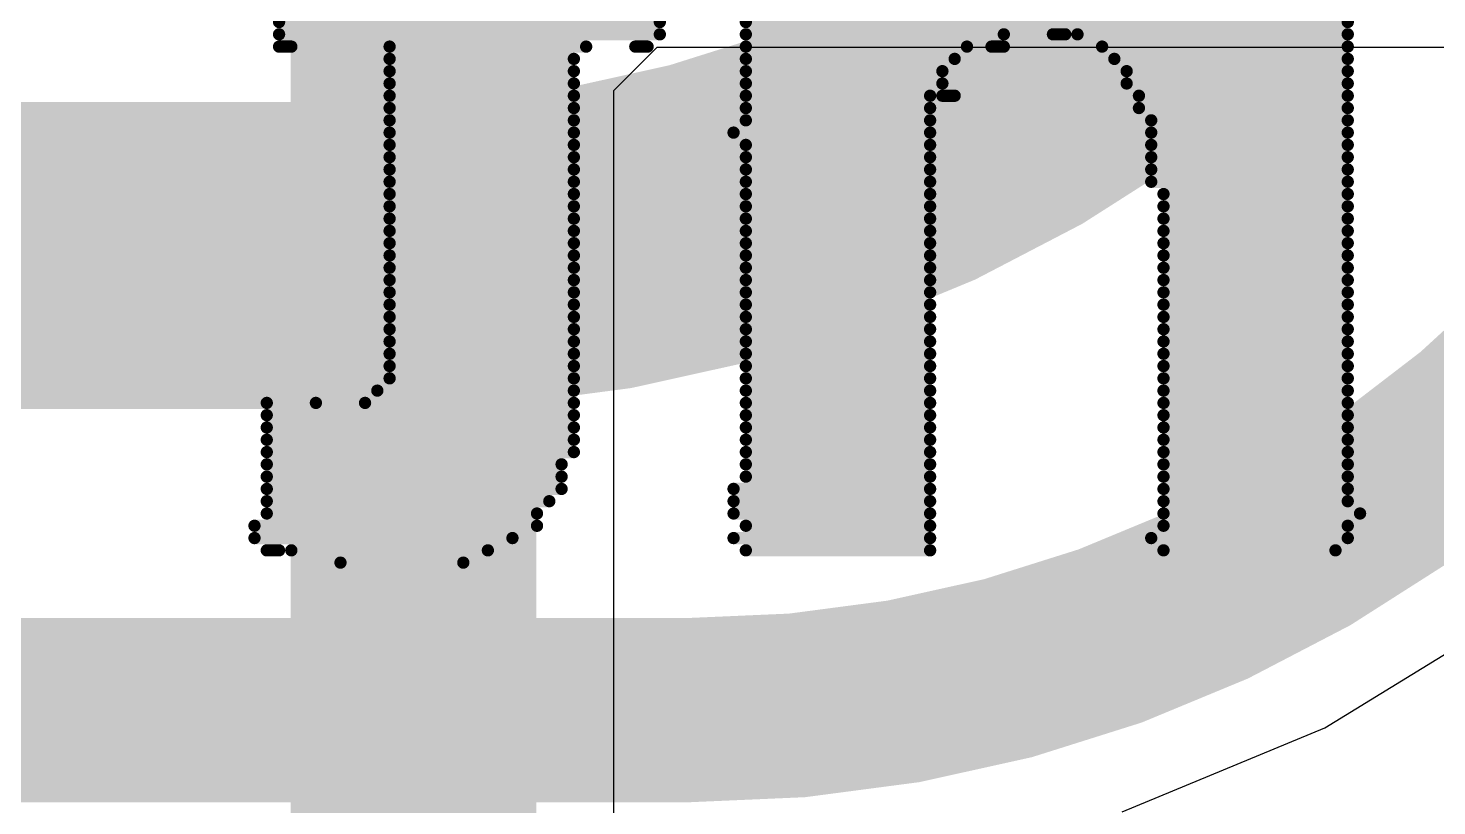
# Model space of a CAD drawing. Header units: inches. Extents: x -0.9 to 13.3, y -2.2 to 2.7.
# Drawn here: x 0.699 to 0.8137, y -0.5148 to -0.4515 of the extents above; entities that cross this region are included whole.
import ezdxf

# ---------------------------------------------------------------- set-up
doc = ezdxf.new("R2010")
doc.units = ezdxf.units.IN
doc.header["$MEASUREMENT"] = 0
for name, color, linetype in [('Board Outline', 216, 'Continuous'), ('Bottom Layer', 5, 'Continuous'), ('Bottom Overlay', 54, 'Continuous'), ('Dimension', 6, 'Continuous'), ('Top Layer', 1, 'Continuous')]:
    doc.layers.add(name, color=color, linetype=linetype)

msp = doc.modelspace()

# ---------------------------------------------------------------- linework, layer by layer
at = {"layer": 'Board Outline'}
msp.add_lwpolyline([(1.9986701, 0.2156704, 0.01, 0.01, -1.122171366645898), (-0.011594, -1.5132862, 0.01, 0.01, 0)], format="xyseb", dxfattribs=at)
at = {"layer": 'Bottom Layer'}
for p, q in [((0.8045443, -0.5084887), (0.8197769, -0.4991541)), ((0.7880389, -0.5153254), (0.8045443, -0.5084887))]:
    msp.add_line(p, q, dxfattribs=at)
for points in [[(0.7992426, -0.4407574, 0.025, 0.025, 0), (1.1005007, -0.1394993, 0.025, 0.025, 0)], [(0.7992426, -0.4407574, 0.025, 0.025, -0.198912367379658), (0.7285319, -0.4700467, 0.025, 0.025, 0)], [(0.3302784, -0.4700467, 0.025, 0.025, 0), (0.7285319, -0.4700467, 0.025, 0.025, 0)], [(0.8235677, -0.4777574, 0.015, 0.015, -0.198912367379658), (0.752857, -0.5070467, 0.015, 0.015, 0)], [(0.5066998, -0.5070467, 0.015, 0.015, 0), (0.752857, -0.5070467, 0.015, 0.015, 0)]]:
    msp.add_lwpolyline(points, format="xyseb", dxfattribs=at)
for points in [[(0.7929926, -0.4407574, 0.0125, 0.0125, 1), (0.8054926, -0.4407574, 0.0125, 0.0125, 1)], [(0.7929926, -0.4407574, 0.0125, 0.0125, 1), (0.8054926, -0.4407574, 0.0125, 0.0125, 1)], [(0.7222819, -0.4700467, 0.0125, 0.0125, 1), (0.7347819, -0.4700467, 0.0125, 0.0125, 1)], [(0.7222819, -0.4700467, 0.0125, 0.0125, 1), (0.7347819, -0.4700467, 0.0125, 0.0125, 1)], [(0.749107, -0.5070467, 0.0075, 0.0075, 1), (0.756607, -0.5070467, 0.0075, 0.0075, 1)], [(0.749107, -0.5070467, 0.0075, 0.0075, 1), (0.756607, -0.5070467, 0.0075, 0.0075, 1)]]:
    msp.add_lwpolyline(points, format="xyseb", close=True, dxfattribs=at)
at = {"layer": 'Bottom Overlay'}
for points in [[(0.7194044, -0.4510467, 0.001, 0.001, 0), (0.7504044, -0.4510467, 0.001, 0.001, 0)], [(0.7574044, -0.4510467, 0.001, 0.001, 0), (0.8064044, -0.4510467, 0.001, 0.001, 0)], [(0.7194044, -0.4520467, 0.001, 0.001, 0), (0.7504044, -0.4520467, 0.001, 0.001, 0)], [(0.7574044, -0.4520467, 0.001, 0.001, 0), (0.7784044, -0.4520467, 0.001, 0.001, 0)], [(0.7824044, -0.4520467, 0.001, 0.001, 0), (0.7834044, -0.4520467, 0.001, 0.001, 0)], [(0.7844044, -0.4520467, 0.001, 0.001, 0), (0.8064044, -0.4520467, 0.001, 0.001, 0)], [(0.7194044, -0.4530467, 0.001, 0.001, 0), (0.7204044, -0.4530467, 0.001, 0.001, 0)], [(0.7284044, -0.4530467, 0.001, 0.001, 0), (0.7444044, -0.4530467, 0.001, 0.001, 0)], [(0.7484044, -0.4530467, 0.001, 0.001, 0), (0.7494044, -0.4530467, 0.001, 0.001, 0)], [(0.7574044, -0.4530467, 0.001, 0.001, 0), (0.7754044, -0.4530467, 0.001, 0.001, 0)], [(0.7774044, -0.4530467, 0.001, 0.001, 0), (0.7784044, -0.4530467, 0.001, 0.001, 0)], [(0.7864044, -0.4530467, 0.001, 0.001, 0), (0.8064044, -0.4530467, 0.001, 0.001, 0)], [(0.7284044, -0.4540467, 0.001, 0.001, 0), (0.7434044, -0.4540467, 0.001, 0.001, 0)], [(0.7574044, -0.4540467, 0.001, 0.001, 0), (0.7744044, -0.4540467, 0.001, 0.001, 0)], [(0.7874044, -0.4540467, 0.001, 0.001, 0), (0.8064044, -0.4540467, 0.001, 0.001, 0)], [(0.7284044, -0.4550467, 0.001, 0.001, 0), (0.7434044, -0.4550467, 0.001, 0.001, 0)], [(0.7574044, -0.4550467, 0.001, 0.001, 0), (0.7734044, -0.4550467, 0.001, 0.001, 0)], [(0.7884044, -0.4550467, 0.001, 0.001, 0), (0.8064044, -0.4550467, 0.001, 0.001, 0)], [(0.7284044, -0.4560467, 0.001, 0.001, 0), (0.7434044, -0.4560467, 0.001, 0.001, 0)], [(0.7574044, -0.4560467, 0.001, 0.001, 0), (0.7734044, -0.4560467, 0.001, 0.001, 0)], [(0.7884044, -0.4560467, 0.001, 0.001, 0), (0.8064044, -0.4560467, 0.001, 0.001, 0)], [(0.7284044, -0.4570467, 0.001, 0.001, 0), (0.7434044, -0.4570467, 0.001, 0.001, 0)], [(0.7574044, -0.4570467, 0.001, 0.001, 0), (0.7724044, -0.4570467, 0.001, 0.001, 0)], [(0.7734044, -0.4570467, 0.001, 0.001, 0), (0.7744044, -0.4570467, 0.001, 0.001, 0)], [(0.7894044, -0.4570467, 0.001, 0.001, 0), (0.8064044, -0.4570467, 0.001, 0.001, 0)], [(0.7284044, -0.4580467, 0.001, 0.001, 0), (0.7434044, -0.4580467, 0.001, 0.001, 0)], [(0.7284044, -0.4590467, 0.001, 0.001, 0), (0.7434044, -0.4590467, 0.001, 0.001, 0)], [(0.7574044, -0.4580467, 0.001, 0.001, 0), (0.7724044, -0.4580467, 0.001, 0.001, 0)], [(0.7574044, -0.4590467, 0.001, 0.001, 0), (0.7724044, -0.4590467, 0.001, 0.001, 0)], [(0.7894044, -0.4580467, 0.001, 0.001, 0), (0.8064044, -0.4580467, 0.001, 0.001, 0)], [(0.7904044, -0.4590467, 0.001, 0.001, 0), (0.8064044, -0.4590467, 0.001, 0.001, 0)], [(0.7284044, -0.4600467, 0.001, 0.001, 0), (0.7434044, -0.4600467, 0.001, 0.001, 0)], [(0.7564044, -0.4600467, 0.001, 0.001, 0), (0.7724044, -0.4600467, 0.001, 0.001, 0)], [(0.7904044, -0.4600467, 0.001, 0.001, 0), (0.8064044, -0.4600467, 0.001, 0.001, 0)], [(0.7284044, -0.4610467, 0.001, 0.001, 0), (0.7434044, -0.4610467, 0.001, 0.001, 0)], [(0.7574044, -0.4610467, 0.001, 0.001, 0), (0.7724044, -0.4610467, 0.001, 0.001, 0)], [(0.7904044, -0.4610467, 0.001, 0.001, 0), (0.8064044, -0.4610467, 0.001, 0.001, 0)], [(0.7284044, -0.4620467, 0.001, 0.001, 0), (0.7434044, -0.4620467, 0.001, 0.001, 0)], [(0.7574044, -0.4620467, 0.001, 0.001, 0), (0.7724044, -0.4620467, 0.001, 0.001, 0)], [(0.7904044, -0.4620467, 0.001, 0.001, 0), (0.8064044, -0.4620467, 0.001, 0.001, 0)], [(0.7284044, -0.4630467, 0.001, 0.001, 0), (0.7434044, -0.4630467, 0.001, 0.001, 0)], [(0.7574044, -0.4630467, 0.001, 0.001, 0), (0.7724044, -0.4630467, 0.001, 0.001, 0)], [(0.7904044, -0.4630467, 0.001, 0.001, 0), (0.8064044, -0.4630467, 0.001, 0.001, 0)], [(0.7284044, -0.4640467, 0.001, 0.001, 0), (0.7434044, -0.4640467, 0.001, 0.001, 0)], [(0.7574044, -0.4640467, 0.001, 0.001, 0), (0.7724044, -0.4640467, 0.001, 0.001, 0)], [(0.7904044, -0.4640467, 0.001, 0.001, 0), (0.8064044, -0.4640467, 0.001, 0.001, 0)], [(0.7284044, -0.4650467, 0.001, 0.001, 0), (0.7434044, -0.4650467, 0.001, 0.001, 0)], [(0.7284044, -0.4660467, 0.001, 0.001, 0), (0.7434044, -0.4660467, 0.001, 0.001, 0)], [(0.7574044, -0.4650467, 0.001, 0.001, 0), (0.7724044, -0.4650467, 0.001, 0.001, 0)], [(0.7574044, -0.4660467, 0.001, 0.001, 0), (0.7724044, -0.4660467, 0.001, 0.001, 0)], [(0.7914044, -0.4650467, 0.001, 0.001, 0), (0.8064044, -0.4650467, 0.001, 0.001, 0)], [(0.7914044, -0.4660467, 0.001, 0.001, 0), (0.8064044, -0.4660467, 0.001, 0.001, 0)], [(0.7284044, -0.4670467, 0.001, 0.001, 0), (0.7434044, -0.4670467, 0.001, 0.001, 0)], [(0.7574044, -0.4670467, 0.001, 0.001, 0), (0.7724044, -0.4670467, 0.001, 0.001, 0)], [(0.7914044, -0.4670467, 0.001, 0.001, 0), (0.8064044, -0.4670467, 0.001, 0.001, 0)], [(0.7284044, -0.4680467, 0.001, 0.001, 0), (0.7434044, -0.4680467, 0.001, 0.001, 0)], [(0.7574044, -0.4680467, 0.001, 0.001, 0), (0.7724044, -0.4680467, 0.001, 0.001, 0)], [(0.7914044, -0.4680467, 0.001, 0.001, 0), (0.8064044, -0.4680467, 0.001, 0.001, 0)], [(0.7284044, -0.4690467, 0.001, 0.001, 0), (0.7434044, -0.4690467, 0.001, 0.001, 0)], [(0.7574044, -0.4690467, 0.001, 0.001, 0), (0.7724044, -0.4690467, 0.001, 0.001, 0)], [(0.7914044, -0.4690467, 0.001, 0.001, 0), (0.8064044, -0.4690467, 0.001, 0.001, 0)], [(0.7284044, -0.4700467, 0.001, 0.001, 0), (0.7434044, -0.4700467, 0.001, 0.001, 0)], [(0.7574044, -0.4700467, 0.001, 0.001, 0), (0.7724044, -0.4700467, 0.001, 0.001, 0)], [(0.7914044, -0.4700467, 0.001, 0.001, 0), (0.8064044, -0.4700467, 0.001, 0.001, 0)], [(0.7284044, -0.4710467, 0.001, 0.001, 0), (0.7434044, -0.4710467, 0.001, 0.001, 0)], [(0.7574044, -0.4710467, 0.001, 0.001, 0), (0.7724044, -0.4710467, 0.001, 0.001, 0)], [(0.7914044, -0.4710467, 0.001, 0.001, 0), (0.8064044, -0.4710467, 0.001, 0.001, 0)], [(0.7284044, -0.4720467, 0.001, 0.001, 0), (0.7434044, -0.4720467, 0.001, 0.001, 0)], [(0.7574044, -0.4720467, 0.001, 0.001, 0), (0.7724044, -0.4720467, 0.001, 0.001, 0)], [(0.7914044, -0.4720467, 0.001, 0.001, 0), (0.8064044, -0.4720467, 0.001, 0.001, 0)], [(0.7284044, -0.4730467, 0.001, 0.001, 0), (0.7434044, -0.4730467, 0.001, 0.001, 0)], [(0.7284044, -0.4740467, 0.001, 0.001, 0), (0.7434044, -0.4740467, 0.001, 0.001, 0)], [(0.7574044, -0.4730467, 0.001, 0.001, 0), (0.7724044, -0.4730467, 0.001, 0.001, 0)], [(0.7574044, -0.4740467, 0.001, 0.001, 0), (0.7724044, -0.4740467, 0.001, 0.001, 0)], [(0.7914044, -0.4730467, 0.001, 0.001, 0), (0.8064044, -0.4730467, 0.001, 0.001, 0)], [(0.7914044, -0.4740467, 0.001, 0.001, 0), (0.8064044, -0.4740467, 0.001, 0.001, 0)], [(0.7284044, -0.4750467, 0.001, 0.001, 0), (0.7434044, -0.4750467, 0.001, 0.001, 0)], [(0.7574044, -0.4750467, 0.001, 0.001, 0), (0.7724044, -0.4750467, 0.001, 0.001, 0)], [(0.7914044, -0.4750467, 0.001, 0.001, 0), (0.8064044, -0.4750467, 0.001, 0.001, 0)], [(0.7284044, -0.4760467, 0.001, 0.001, 0), (0.7434044, -0.4760467, 0.001, 0.001, 0)], [(0.7574044, -0.4760467, 0.001, 0.001, 0), (0.7724044, -0.4760467, 0.001, 0.001, 0)], [(0.7914044, -0.4760467, 0.001, 0.001, 0), (0.8064044, -0.4760467, 0.001, 0.001, 0)], [(0.7284044, -0.4770467, 0.001, 0.001, 0), (0.7434044, -0.4770467, 0.001, 0.001, 0)], [(0.7574044, -0.4770467, 0.001, 0.001, 0), (0.7724044, -0.4770467, 0.001, 0.001, 0)], [(0.7914044, -0.4770467, 0.001, 0.001, 0), (0.8064044, -0.4770467, 0.001, 0.001, 0)], [(0.7284044, -0.4780467, 0.001, 0.001, 0), (0.7434044, -0.4780467, 0.001, 0.001, 0)], [(0.7574044, -0.4780467, 0.001, 0.001, 0), (0.7724044, -0.4780467, 0.001, 0.001, 0)], [(0.7914044, -0.4780467, 0.001, 0.001, 0), (0.8064044, -0.4780467, 0.001, 0.001, 0)], [(0.7284044, -0.4790467, 0.001, 0.001, 0), (0.7434044, -0.4790467, 0.001, 0.001, 0)], [(0.7574044, -0.4790467, 0.001, 0.001, 0), (0.7724044, -0.4790467, 0.001, 0.001, 0)], [(0.7914044, -0.4790467, 0.001, 0.001, 0), (0.8064044, -0.4790467, 0.001, 0.001, 0)], [(0.7284044, -0.4800467, 0.001, 0.001, 0), (0.7434044, -0.4800467, 0.001, 0.001, 0)], [(0.7574044, -0.4800467, 0.001, 0.001, 0), (0.7724044, -0.4800467, 0.001, 0.001, 0)], [(0.7914044, -0.4800467, 0.001, 0.001, 0), (0.8064044, -0.4800467, 0.001, 0.001, 0)], [(0.7184044, -0.4820467, 0.001, 0.001, 0), (0.7224044, -0.4820467, 0.001, 0.001, 0)], [(0.7264044, -0.4820467, 0.001, 0.001, 0), (0.7434044, -0.4820467, 0.001, 0.001, 0)], [(0.7274044, -0.4810467, 0.001, 0.001, 0), (0.7434044, -0.4810467, 0.001, 0.001, 0)], [(0.7574044, -0.4810467, 0.001, 0.001, 0), (0.7724044, -0.4810467, 0.001, 0.001, 0)], [(0.7574044, -0.4820467, 0.001, 0.001, 0), (0.7724044, -0.4820467, 0.001, 0.001, 0)], [(0.7914044, -0.4810467, 0.001, 0.001, 0), (0.8064044, -0.4810467, 0.001, 0.001, 0)], [(0.7914044, -0.4820467, 0.001, 0.001, 0), (0.8064044, -0.4820467, 0.001, 0.001, 0)], [(0.7184044, -0.4830467, 0.001, 0.001, 0), (0.7434044, -0.4830467, 0.001, 0.001, 0)], [(0.7574044, -0.4830467, 0.001, 0.001, 0), (0.7724044, -0.4830467, 0.001, 0.001, 0)], [(0.7914044, -0.4830467, 0.001, 0.001, 0), (0.8064044, -0.4830467, 0.001, 0.001, 0)], [(0.7184044, -0.4840467, 0.001, 0.001, 0), (0.7434044, -0.4840467, 0.001, 0.001, 0)], [(0.7574044, -0.4840467, 0.001, 0.001, 0), (0.7724044, -0.4840467, 0.001, 0.001, 0)], [(0.7914044, -0.4840467, 0.001, 0.001, 0), (0.8064044, -0.4840467, 0.001, 0.001, 0)], [(0.7184044, -0.4850467, 0.001, 0.001, 0), (0.7434044, -0.4850467, 0.001, 0.001, 0)], [(0.7574044, -0.4850467, 0.001, 0.001, 0), (0.7724044, -0.4850467, 0.001, 0.001, 0)], [(0.7914044, -0.4850467, 0.001, 0.001, 0), (0.8064044, -0.4850467, 0.001, 0.001, 0)], [(0.7184044, -0.4860467, 0.001, 0.001, 0), (0.7434044, -0.4860467, 0.001, 0.001, 0)], [(0.7574044, -0.4860467, 0.001, 0.001, 0), (0.7724044, -0.4860467, 0.001, 0.001, 0)], [(0.7914044, -0.4860467, 0.001, 0.001, 0), (0.8064044, -0.4860467, 0.001, 0.001, 0)], [(0.7184044, -0.4870467, 0.001, 0.001, 0), (0.7424044, -0.4870467, 0.001, 0.001, 0)], [(0.7574044, -0.4870467, 0.001, 0.001, 0), (0.7724044, -0.4870467, 0.001, 0.001, 0)], [(0.7914044, -0.4870467, 0.001, 0.001, 0), (0.8064044, -0.4870467, 0.001, 0.001, 0)], [(0.7184044, -0.4880467, 0.001, 0.001, 0), (0.7424044, -0.4880467, 0.001, 0.001, 0)], [(0.7574044, -0.4880467, 0.001, 0.001, 0), (0.7724044, -0.4880467, 0.001, 0.001, 0)], [(0.7914044, -0.4880467, 0.001, 0.001, 0), (0.8064044, -0.4880467, 0.001, 0.001, 0)], [(0.7184044, -0.4890467, 0.001, 0.001, 0), (0.7424044, -0.4890467, 0.001, 0.001, 0)], [(0.7184044, -0.4900467, 0.001, 0.001, 0), (0.7414044, -0.4900467, 0.001, 0.001, 0)], [(0.7564044, -0.4890467, 0.001, 0.001, 0), (0.7724044, -0.4890467, 0.001, 0.001, 0)], [(0.7564044, -0.4900467, 0.001, 0.001, 0), (0.7724044, -0.4900467, 0.001, 0.001, 0)], [(0.7914044, -0.4890467, 0.001, 0.001, 0), (0.8064044, -0.4890467, 0.001, 0.001, 0)], [(0.7914044, -0.4900467, 0.001, 0.001, 0), (0.8064044, -0.4900467, 0.001, 0.001, 0)], [(0.7184044, -0.4910467, 0.001, 0.001, 0), (0.7404044, -0.4910467, 0.001, 0.001, 0)], [(0.7564044, -0.4910467, 0.001, 0.001, 0), (0.7724044, -0.4910467, 0.001, 0.001, 0)], [(0.7914044, -0.4910467, 0.001, 0.001, 0), (0.8074044, -0.4910467, 0.001, 0.001, 0)], [(0.7174044, -0.4920467, 0.001, 0.001, 0), (0.7404044, -0.4920467, 0.001, 0.001, 0)], [(0.7574044, -0.4920467, 0.001, 0.001, 0), (0.7724044, -0.4920467, 0.001, 0.001, 0)], [(0.7914044, -0.4920467, 0.001, 0.001, 0), (0.8064044, -0.4920467, 0.001, 0.001, 0)], [(0.7174044, -0.4930467, 0.001, 0.001, 0), (0.7384044, -0.4930467, 0.001, 0.001, 0)], [(0.7564044, -0.4930467, 0.001, 0.001, 0), (0.7724044, -0.4930467, 0.001, 0.001, 0)], [(0.7904044, -0.4930467, 0.001, 0.001, 0), (0.8064044, -0.4930467, 0.001, 0.001, 0)], [(0.7184044, -0.4940467, 0.001, 0.001, 0), (0.7194044, -0.4940467, 0.001, 0.001, 0)], [(0.7204044, -0.4940467, 0.001, 0.001, 0), (0.7364044, -0.4940467, 0.001, 0.001, 0)], [(0.7574044, -0.4940467, 0.001, 0.001, 0), (0.7724044, -0.4940467, 0.001, 0.001, 0)], [(0.7914044, -0.4940467, 0.001, 0.001, 0), (0.8054044, -0.4940467, 0.001, 0.001, 0)], [(0.7244044, -0.4950467, 0.001, 0.001, 0), (0.7344044, -0.4950467, 0.001, 0.001, 0)]]:
    msp.add_lwpolyline(points, format="xyseb", dxfattribs=at)
for points in [[(0.7191544, -0.4510467, 0.0005, 0.0005, 1), (0.7196544, -0.4510467, 0.0005, 0.0005, 1)], [(0.7501544, -0.4510467, 0.0005, 0.0005, 1), (0.7506544, -0.4510467, 0.0005, 0.0005, 1)], [(0.7571544, -0.4510467, 0.0005, 0.0005, 1), (0.7576544, -0.4510467, 0.0005, 0.0005, 1)], [(0.8061544, -0.4510467, 0.0005, 0.0005, 1), (0.8066544, -0.4510467, 0.0005, 0.0005, 1)], [(0.7191544, -0.4520467, 0.0005, 0.0005, 1), (0.7196544, -0.4520467, 0.0005, 0.0005, 1)], [(0.7501544, -0.4520467, 0.0005, 0.0005, 1), (0.7506544, -0.4520467, 0.0005, 0.0005, 1)], [(0.7571544, -0.4520467, 0.0005, 0.0005, 1), (0.7576544, -0.4520467, 0.0005, 0.0005, 1)], [(0.7781544, -0.4520467, 0.0005, 0.0005, 1), (0.7786544, -0.4520467, 0.0005, 0.0005, 1)], [(0.7821544, -0.4520467, 0.0005, 0.0005, 1), (0.7826544, -0.4520467, 0.0005, 0.0005, 1)], [(0.7831544, -0.4520467, 0.0005, 0.0005, 1), (0.7836544, -0.4520467, 0.0005, 0.0005, 1)], [(0.7841544, -0.4520467, 0.0005, 0.0005, 1), (0.7846544, -0.4520467, 0.0005, 0.0005, 1)], [(0.8061544, -0.4520467, 0.0005, 0.0005, 1), (0.8066544, -0.4520467, 0.0005, 0.0005, 1)], [(0.7191544, -0.4530467, 0.0005, 0.0005, 1), (0.7196544, -0.4530467, 0.0005, 0.0005, 1)], [(0.7201544, -0.4530467, 0.0005, 0.0005, 1), (0.7206544, -0.4530467, 0.0005, 0.0005, 1)], [(0.7281544, -0.4530467, 0.0005, 0.0005, 1), (0.7286544, -0.4530467, 0.0005, 0.0005, 1)], [(0.7441544, -0.4530467, 0.0005, 0.0005, 1), (0.7446544, -0.4530467, 0.0005, 0.0005, 1)], [(0.7481544, -0.4530467, 0.0005, 0.0005, 1), (0.7486544, -0.4530467, 0.0005, 0.0005, 1)], [(0.7491544, -0.4530467, 0.0005, 0.0005, 1), (0.7496544, -0.4530467, 0.0005, 0.0005, 1)], [(0.7571544, -0.4530467, 0.0005, 0.0005, 1), (0.7576544, -0.4530467, 0.0005, 0.0005, 1)], [(0.7751544, -0.4530467, 0.0005, 0.0005, 1), (0.7756544, -0.4530467, 0.0005, 0.0005, 1)], [(0.7771544, -0.4530467, 0.0005, 0.0005, 1), (0.7776544, -0.4530467, 0.0005, 0.0005, 1)], [(0.7781544, -0.4530467, 0.0005, 0.0005, 1), (0.7786544, -0.4530467, 0.0005, 0.0005, 1)], [(0.7861544, -0.4530467, 0.0005, 0.0005, 1), (0.7866544, -0.4530467, 0.0005, 0.0005, 1)], [(0.8061544, -0.4530467, 0.0005, 0.0005, 1), (0.8066544, -0.4530467, 0.0005, 0.0005, 1)], [(0.7281544, -0.4540467, 0.0005, 0.0005, 1), (0.7286544, -0.4540467, 0.0005, 0.0005, 1)], [(0.7431544, -0.4540467, 0.0005, 0.0005, 1), (0.7436544, -0.4540467, 0.0005, 0.0005, 1)], [(0.7571544, -0.4540467, 0.0005, 0.0005, 1), (0.7576544, -0.4540467, 0.0005, 0.0005, 1)], [(0.7741544, -0.4540467, 0.0005, 0.0005, 1), (0.7746544, -0.4540467, 0.0005, 0.0005, 1)], [(0.7871544, -0.4540467, 0.0005, 0.0005, 1), (0.7876544, -0.4540467, 0.0005, 0.0005, 1)], [(0.8061544, -0.4540467, 0.0005, 0.0005, 1), (0.8066544, -0.4540467, 0.0005, 0.0005, 1)], [(0.7281544, -0.4550467, 0.0005, 0.0005, 1), (0.7286544, -0.4550467, 0.0005, 0.0005, 1)], [(0.7431544, -0.4550467, 0.0005, 0.0005, 1), (0.7436544, -0.4550467, 0.0005, 0.0005, 1)], [(0.7571544, -0.4550467, 0.0005, 0.0005, 1), (0.7576544, -0.4550467, 0.0005, 0.0005, 1)], [(0.7731544, -0.4550467, 0.0005, 0.0005, 1), (0.7736544, -0.4550467, 0.0005, 0.0005, 1)], [(0.7881544, -0.4550467, 0.0005, 0.0005, 1), (0.7886544, -0.4550467, 0.0005, 0.0005, 1)], [(0.8061544, -0.4550467, 0.0005, 0.0005, 1), (0.8066544, -0.4550467, 0.0005, 0.0005, 1)], [(0.7281544, -0.4560467, 0.0005, 0.0005, 1), (0.7286544, -0.4560467, 0.0005, 0.0005, 1)], [(0.7431544, -0.4560467, 0.0005, 0.0005, 1), (0.7436544, -0.4560467, 0.0005, 0.0005, 1)], [(0.7571544, -0.4560467, 0.0005, 0.0005, 1), (0.7576544, -0.4560467, 0.0005, 0.0005, 1)], [(0.7731544, -0.4560467, 0.0005, 0.0005, 1), (0.7736544, -0.4560467, 0.0005, 0.0005, 1)], [(0.7881544, -0.4560467, 0.0005, 0.0005, 1), (0.7886544, -0.4560467, 0.0005, 0.0005, 1)], [(0.8061544, -0.4560467, 0.0005, 0.0005, 1), (0.8066544, -0.4560467, 0.0005, 0.0005, 1)], [(0.7281544, -0.4570467, 0.0005, 0.0005, 1), (0.7286544, -0.4570467, 0.0005, 0.0005, 1)], [(0.7431544, -0.4570467, 0.0005, 0.0005, 1), (0.7436544, -0.4570467, 0.0005, 0.0005, 1)], [(0.7571544, -0.4570467, 0.0005, 0.0005, 1), (0.7576544, -0.4570467, 0.0005, 0.0005, 1)], [(0.7721544, -0.4570467, 0.0005, 0.0005, 1), (0.7726544, -0.4570467, 0.0005, 0.0005, 1)], [(0.7731544, -0.4570467, 0.0005, 0.0005, 1), (0.7736544, -0.4570467, 0.0005, 0.0005, 1)], [(0.7741544, -0.4570467, 0.0005, 0.0005, 1), (0.7746544, -0.4570467, 0.0005, 0.0005, 1)], [(0.7891544, -0.4570467, 0.0005, 0.0005, 1), (0.7896544, -0.4570467, 0.0005, 0.0005, 1)], [(0.8061544, -0.4570467, 0.0005, 0.0005, 1), (0.8066544, -0.4570467, 0.0005, 0.0005, 1)], [(0.7281544, -0.4580467, 0.0005, 0.0005, 1), (0.7286544, -0.4580467, 0.0005, 0.0005, 1)], [(0.7281544, -0.4590467, 0.0005, 0.0005, 1), (0.7286544, -0.4590467, 0.0005, 0.0005, 1)], [(0.7431544, -0.4580467, 0.0005, 0.0005, 1), (0.7436544, -0.4580467, 0.0005, 0.0005, 1)], [(0.7431544, -0.4590467, 0.0005, 0.0005, 1), (0.7436544, -0.4590467, 0.0005, 0.0005, 1)], [(0.7571544, -0.4580467, 0.0005, 0.0005, 1), (0.7576544, -0.4580467, 0.0005, 0.0005, 1)], [(0.7571544, -0.4590467, 0.0005, 0.0005, 1), (0.7576544, -0.4590467, 0.0005, 0.0005, 1)], [(0.7721544, -0.4580467, 0.0005, 0.0005, 1), (0.7726544, -0.4580467, 0.0005, 0.0005, 1)], [(0.7721544, -0.4590467, 0.0005, 0.0005, 1), (0.7726544, -0.4590467, 0.0005, 0.0005, 1)], [(0.7891544, -0.4580467, 0.0005, 0.0005, 1), (0.7896544, -0.4580467, 0.0005, 0.0005, 1)], [(0.7901544, -0.4590467, 0.0005, 0.0005, 1), (0.7906544, -0.4590467, 0.0005, 0.0005, 1)], [(0.8061544, -0.4580467, 0.0005, 0.0005, 1), (0.8066544, -0.4580467, 0.0005, 0.0005, 1)], [(0.8061544, -0.4590467, 0.0005, 0.0005, 1), (0.8066544, -0.4590467, 0.0005, 0.0005, 1)], [(0.7281544, -0.4600467, 0.0005, 0.0005, 1), (0.7286544, -0.4600467, 0.0005, 0.0005, 1)], [(0.7431544, -0.4600467, 0.0005, 0.0005, 1), (0.7436544, -0.4600467, 0.0005, 0.0005, 1)], [(0.7561544, -0.4600467, 0.0005, 0.0005, 1), (0.7566544, -0.4600467, 0.0005, 0.0005, 1)], [(0.7721544, -0.4600467, 0.0005, 0.0005, 1), (0.7726544, -0.4600467, 0.0005, 0.0005, 1)], [(0.7901544, -0.4600467, 0.0005, 0.0005, 1), (0.7906544, -0.4600467, 0.0005, 0.0005, 1)], [(0.8061544, -0.4600467, 0.0005, 0.0005, 1), (0.8066544, -0.4600467, 0.0005, 0.0005, 1)], [(0.7281544, -0.4610467, 0.0005, 0.0005, 1), (0.7286544, -0.4610467, 0.0005, 0.0005, 1)], [(0.7431544, -0.4610467, 0.0005, 0.0005, 1), (0.7436544, -0.4610467, 0.0005, 0.0005, 1)], [(0.7571544, -0.4610467, 0.0005, 0.0005, 1), (0.7576544, -0.4610467, 0.0005, 0.0005, 1)], [(0.7721544, -0.4610467, 0.0005, 0.0005, 1), (0.7726544, -0.4610467, 0.0005, 0.0005, 1)], [(0.7901544, -0.4610467, 0.0005, 0.0005, 1), (0.7906544, -0.4610467, 0.0005, 0.0005, 1)], [(0.8061544, -0.4610467, 0.0005, 0.0005, 1), (0.8066544, -0.4610467, 0.0005, 0.0005, 1)], [(0.7281544, -0.4620467, 0.0005, 0.0005, 1), (0.7286544, -0.4620467, 0.0005, 0.0005, 1)], [(0.7431544, -0.4620467, 0.0005, 0.0005, 1), (0.7436544, -0.4620467, 0.0005, 0.0005, 1)], [(0.7571544, -0.4620467, 0.0005, 0.0005, 1), (0.7576544, -0.4620467, 0.0005, 0.0005, 1)], [(0.7721544, -0.4620467, 0.0005, 0.0005, 1), (0.7726544, -0.4620467, 0.0005, 0.0005, 1)], [(0.7901544, -0.4620467, 0.0005, 0.0005, 1), (0.7906544, -0.4620467, 0.0005, 0.0005, 1)], [(0.8061544, -0.4620467, 0.0005, 0.0005, 1), (0.8066544, -0.4620467, 0.0005, 0.0005, 1)], [(0.7281544, -0.4630467, 0.0005, 0.0005, 1), (0.7286544, -0.4630467, 0.0005, 0.0005, 1)], [(0.7431544, -0.4630467, 0.0005, 0.0005, 1), (0.7436544, -0.4630467, 0.0005, 0.0005, 1)], [(0.7571544, -0.4630467, 0.0005, 0.0005, 1), (0.7576544, -0.4630467, 0.0005, 0.0005, 1)], [(0.7721544, -0.4630467, 0.0005, 0.0005, 1), (0.7726544, -0.4630467, 0.0005, 0.0005, 1)], [(0.7901544, -0.4630467, 0.0005, 0.0005, 1), (0.7906544, -0.4630467, 0.0005, 0.0005, 1)], [(0.8061544, -0.4630467, 0.0005, 0.0005, 1), (0.8066544, -0.4630467, 0.0005, 0.0005, 1)], [(0.7281544, -0.4640467, 0.0005, 0.0005, 1), (0.7286544, -0.4640467, 0.0005, 0.0005, 1)], [(0.7431544, -0.4640467, 0.0005, 0.0005, 1), (0.7436544, -0.4640467, 0.0005, 0.0005, 1)], [(0.7571544, -0.4640467, 0.0005, 0.0005, 1), (0.7576544, -0.4640467, 0.0005, 0.0005, 1)], [(0.7721544, -0.4640467, 0.0005, 0.0005, 1), (0.7726544, -0.4640467, 0.0005, 0.0005, 1)], [(0.7901544, -0.4640467, 0.0005, 0.0005, 1), (0.7906544, -0.4640467, 0.0005, 0.0005, 1)], [(0.8061544, -0.4640467, 0.0005, 0.0005, 1), (0.8066544, -0.4640467, 0.0005, 0.0005, 1)], [(0.7281544, -0.4650467, 0.0005, 0.0005, 1), (0.7286544, -0.4650467, 0.0005, 0.0005, 1)], [(0.7281544, -0.4660467, 0.0005, 0.0005, 1), (0.7286544, -0.4660467, 0.0005, 0.0005, 1)], [(0.7431544, -0.4650467, 0.0005, 0.0005, 1), (0.7436544, -0.4650467, 0.0005, 0.0005, 1)], [(0.7431544, -0.4660467, 0.0005, 0.0005, 1), (0.7436544, -0.4660467, 0.0005, 0.0005, 1)], [(0.7571544, -0.4650467, 0.0005, 0.0005, 1), (0.7576544, -0.4650467, 0.0005, 0.0005, 1)], [(0.7571544, -0.4660467, 0.0005, 0.0005, 1), (0.7576544, -0.4660467, 0.0005, 0.0005, 1)], [(0.7721544, -0.4650467, 0.0005, 0.0005, 1), (0.7726544, -0.4650467, 0.0005, 0.0005, 1)], [(0.7721544, -0.4660467, 0.0005, 0.0005, 1), (0.7726544, -0.4660467, 0.0005, 0.0005, 1)], [(0.7911544, -0.4650467, 0.0005, 0.0005, 1), (0.7916544, -0.4650467, 0.0005, 0.0005, 1)], [(0.7911544, -0.4660467, 0.0005, 0.0005, 1), (0.7916544, -0.4660467, 0.0005, 0.0005, 1)], [(0.8061544, -0.4650467, 0.0005, 0.0005, 1), (0.8066544, -0.4650467, 0.0005, 0.0005, 1)], [(0.8061544, -0.4660467, 0.0005, 0.0005, 1), (0.8066544, -0.4660467, 0.0005, 0.0005, 1)], [(0.7281544, -0.4670467, 0.0005, 0.0005, 1), (0.7286544, -0.4670467, 0.0005, 0.0005, 1)], [(0.7431544, -0.4670467, 0.0005, 0.0005, 1), (0.7436544, -0.4670467, 0.0005, 0.0005, 1)], [(0.7571544, -0.4670467, 0.0005, 0.0005, 1), (0.7576544, -0.4670467, 0.0005, 0.0005, 1)], [(0.7721544, -0.4670467, 0.0005, 0.0005, 1), (0.7726544, -0.4670467, 0.0005, 0.0005, 1)], [(0.7911544, -0.4670467, 0.0005, 0.0005, 1), (0.7916544, -0.4670467, 0.0005, 0.0005, 1)], [(0.8061544, -0.4670467, 0.0005, 0.0005, 1), (0.8066544, -0.4670467, 0.0005, 0.0005, 1)], [(0.7281544, -0.4680467, 0.0005, 0.0005, 1), (0.7286544, -0.4680467, 0.0005, 0.0005, 1)], [(0.7431544, -0.4680467, 0.0005, 0.0005, 1), (0.7436544, -0.4680467, 0.0005, 0.0005, 1)], [(0.7571544, -0.4680467, 0.0005, 0.0005, 1), (0.7576544, -0.4680467, 0.0005, 0.0005, 1)], [(0.7721544, -0.4680467, 0.0005, 0.0005, 1), (0.7726544, -0.4680467, 0.0005, 0.0005, 1)], [(0.7911544, -0.4680467, 0.0005, 0.0005, 1), (0.7916544, -0.4680467, 0.0005, 0.0005, 1)], [(0.8061544, -0.4680467, 0.0005, 0.0005, 1), (0.8066544, -0.4680467, 0.0005, 0.0005, 1)], [(0.7281544, -0.4690467, 0.0005, 0.0005, 1), (0.7286544, -0.4690467, 0.0005, 0.0005, 1)], [(0.7431544, -0.4690467, 0.0005, 0.0005, 1), (0.7436544, -0.4690467, 0.0005, 0.0005, 1)], [(0.7571544, -0.4690467, 0.0005, 0.0005, 1), (0.7576544, -0.4690467, 0.0005, 0.0005, 1)], [(0.7721544, -0.4690467, 0.0005, 0.0005, 1), (0.7726544, -0.4690467, 0.0005, 0.0005, 1)], [(0.7911544, -0.4690467, 0.0005, 0.0005, 1), (0.7916544, -0.4690467, 0.0005, 0.0005, 1)], [(0.8061544, -0.4690467, 0.0005, 0.0005, 1), (0.8066544, -0.4690467, 0.0005, 0.0005, 1)], [(0.7281544, -0.4700467, 0.0005, 0.0005, 1), (0.7286544, -0.4700467, 0.0005, 0.0005, 1)], [(0.7431544, -0.4700467, 0.0005, 0.0005, 1), (0.7436544, -0.4700467, 0.0005, 0.0005, 1)], [(0.7571544, -0.4700467, 0.0005, 0.0005, 1), (0.7576544, -0.4700467, 0.0005, 0.0005, 1)], [(0.7721544, -0.4700467, 0.0005, 0.0005, 1), (0.7726544, -0.4700467, 0.0005, 0.0005, 1)], [(0.7911544, -0.4700467, 0.0005, 0.0005, 1), (0.7916544, -0.4700467, 0.0005, 0.0005, 1)], [(0.8061544, -0.4700467, 0.0005, 0.0005, 1), (0.8066544, -0.4700467, 0.0005, 0.0005, 1)], [(0.7281544, -0.4710467, 0.0005, 0.0005, 1), (0.7286544, -0.4710467, 0.0005, 0.0005, 1)], [(0.7431544, -0.4710467, 0.0005, 0.0005, 1), (0.7436544, -0.4710467, 0.0005, 0.0005, 1)], [(0.7571544, -0.4710467, 0.0005, 0.0005, 1), (0.7576544, -0.4710467, 0.0005, 0.0005, 1)], [(0.7721544, -0.4710467, 0.0005, 0.0005, 1), (0.7726544, -0.4710467, 0.0005, 0.0005, 1)], [(0.7911544, -0.4710467, 0.0005, 0.0005, 1), (0.7916544, -0.4710467, 0.0005, 0.0005, 1)], [(0.8061544, -0.4710467, 0.0005, 0.0005, 1), (0.8066544, -0.4710467, 0.0005, 0.0005, 1)], [(0.7281544, -0.4720467, 0.0005, 0.0005, 1), (0.7286544, -0.4720467, 0.0005, 0.0005, 1)], [(0.7431544, -0.4720467, 0.0005, 0.0005, 1), (0.7436544, -0.4720467, 0.0005, 0.0005, 1)], [(0.7571544, -0.4720467, 0.0005, 0.0005, 1), (0.7576544, -0.4720467, 0.0005, 0.0005, 1)], [(0.7721544, -0.4720467, 0.0005, 0.0005, 1), (0.7726544, -0.4720467, 0.0005, 0.0005, 1)], [(0.7911544, -0.4720467, 0.0005, 0.0005, 1), (0.7916544, -0.4720467, 0.0005, 0.0005, 1)], [(0.8061544, -0.4720467, 0.0005, 0.0005, 1), (0.8066544, -0.4720467, 0.0005, 0.0005, 1)], [(0.7281544, -0.4730467, 0.0005, 0.0005, 1), (0.7286544, -0.4730467, 0.0005, 0.0005, 1)], [(0.7281544, -0.4740467, 0.0005, 0.0005, 1), (0.7286544, -0.4740467, 0.0005, 0.0005, 1)], [(0.7431544, -0.4730467, 0.0005, 0.0005, 1), (0.7436544, -0.4730467, 0.0005, 0.0005, 1)], [(0.7431544, -0.4740467, 0.0005, 0.0005, 1), (0.7436544, -0.4740467, 0.0005, 0.0005, 1)], [(0.7571544, -0.4730467, 0.0005, 0.0005, 1), (0.7576544, -0.4730467, 0.0005, 0.0005, 1)], [(0.7571544, -0.4740467, 0.0005, 0.0005, 1), (0.7576544, -0.4740467, 0.0005, 0.0005, 1)], [(0.7721544, -0.4730467, 0.0005, 0.0005, 1), (0.7726544, -0.4730467, 0.0005, 0.0005, 1)], [(0.7721544, -0.4740467, 0.0005, 0.0005, 1), (0.7726544, -0.4740467, 0.0005, 0.0005, 1)], [(0.7911544, -0.4730467, 0.0005, 0.0005, 1), (0.7916544, -0.4730467, 0.0005, 0.0005, 1)], [(0.7911544, -0.4740467, 0.0005, 0.0005, 1), (0.7916544, -0.4740467, 0.0005, 0.0005, 1)], [(0.8061544, -0.4730467, 0.0005, 0.0005, 1), (0.8066544, -0.4730467, 0.0005, 0.0005, 1)], [(0.8061544, -0.4740467, 0.0005, 0.0005, 1), (0.8066544, -0.4740467, 0.0005, 0.0005, 1)], [(0.7281544, -0.4750467, 0.0005, 0.0005, 1), (0.7286544, -0.4750467, 0.0005, 0.0005, 1)], [(0.7431544, -0.4750467, 0.0005, 0.0005, 1), (0.7436544, -0.4750467, 0.0005, 0.0005, 1)], [(0.7571544, -0.4750467, 0.0005, 0.0005, 1), (0.7576544, -0.4750467, 0.0005, 0.0005, 1)], [(0.7721544, -0.4750467, 0.0005, 0.0005, 1), (0.7726544, -0.4750467, 0.0005, 0.0005, 1)], [(0.7911544, -0.4750467, 0.0005, 0.0005, 1), (0.7916544, -0.4750467, 0.0005, 0.0005, 1)], [(0.8061544, -0.4750467, 0.0005, 0.0005, 1), (0.8066544, -0.4750467, 0.0005, 0.0005, 1)], [(0.7281544, -0.4760467, 0.0005, 0.0005, 1), (0.7286544, -0.4760467, 0.0005, 0.0005, 1)], [(0.7431544, -0.4760467, 0.0005, 0.0005, 1), (0.7436544, -0.4760467, 0.0005, 0.0005, 1)], [(0.7571544, -0.4760467, 0.0005, 0.0005, 1), (0.7576544, -0.4760467, 0.0005, 0.0005, 1)], [(0.7721544, -0.4760467, 0.0005, 0.0005, 1), (0.7726544, -0.4760467, 0.0005, 0.0005, 1)], [(0.7911544, -0.4760467, 0.0005, 0.0005, 1), (0.7916544, -0.4760467, 0.0005, 0.0005, 1)], [(0.8061544, -0.4760467, 0.0005, 0.0005, 1), (0.8066544, -0.4760467, 0.0005, 0.0005, 1)], [(0.7281544, -0.4770467, 0.0005, 0.0005, 1), (0.7286544, -0.4770467, 0.0005, 0.0005, 1)], [(0.7431544, -0.4770467, 0.0005, 0.0005, 1), (0.7436544, -0.4770467, 0.0005, 0.0005, 1)], [(0.7571544, -0.4770467, 0.0005, 0.0005, 1), (0.7576544, -0.4770467, 0.0005, 0.0005, 1)], [(0.7721544, -0.4770467, 0.0005, 0.0005, 1), (0.7726544, -0.4770467, 0.0005, 0.0005, 1)], [(0.7911544, -0.4770467, 0.0005, 0.0005, 1), (0.7916544, -0.4770467, 0.0005, 0.0005, 1)], [(0.8061544, -0.4770467, 0.0005, 0.0005, 1), (0.8066544, -0.4770467, 0.0005, 0.0005, 1)], [(0.7281544, -0.4780467, 0.0005, 0.0005, 1), (0.7286544, -0.4780467, 0.0005, 0.0005, 1)], [(0.7431544, -0.4780467, 0.0005, 0.0005, 1), (0.7436544, -0.4780467, 0.0005, 0.0005, 1)], [(0.7571544, -0.4780467, 0.0005, 0.0005, 1), (0.7576544, -0.4780467, 0.0005, 0.0005, 1)], [(0.7721544, -0.4780467, 0.0005, 0.0005, 1), (0.7726544, -0.4780467, 0.0005, 0.0005, 1)], [(0.7911544, -0.4780467, 0.0005, 0.0005, 1), (0.7916544, -0.4780467, 0.0005, 0.0005, 1)], [(0.8061544, -0.4780467, 0.0005, 0.0005, 1), (0.8066544, -0.4780467, 0.0005, 0.0005, 1)], [(0.7281544, -0.4790467, 0.0005, 0.0005, 1), (0.7286544, -0.4790467, 0.0005, 0.0005, 1)], [(0.7431544, -0.4790467, 0.0005, 0.0005, 1), (0.7436544, -0.4790467, 0.0005, 0.0005, 1)], [(0.7571544, -0.4790467, 0.0005, 0.0005, 1), (0.7576544, -0.4790467, 0.0005, 0.0005, 1)], [(0.7721544, -0.4790467, 0.0005, 0.0005, 1), (0.7726544, -0.4790467, 0.0005, 0.0005, 1)], [(0.7911544, -0.4790467, 0.0005, 0.0005, 1), (0.7916544, -0.4790467, 0.0005, 0.0005, 1)], [(0.8061544, -0.4790467, 0.0005, 0.0005, 1), (0.8066544, -0.4790467, 0.0005, 0.0005, 1)], [(0.7281544, -0.4800467, 0.0005, 0.0005, 1), (0.7286544, -0.4800467, 0.0005, 0.0005, 1)], [(0.7431544, -0.4800467, 0.0005, 0.0005, 1), (0.7436544, -0.4800467, 0.0005, 0.0005, 1)], [(0.7571544, -0.4800467, 0.0005, 0.0005, 1), (0.7576544, -0.4800467, 0.0005, 0.0005, 1)], [(0.7721544, -0.4800467, 0.0005, 0.0005, 1), (0.7726544, -0.4800467, 0.0005, 0.0005, 1)], [(0.7911544, -0.4800467, 0.0005, 0.0005, 1), (0.7916544, -0.4800467, 0.0005, 0.0005, 1)], [(0.8061544, -0.4800467, 0.0005, 0.0005, 1), (0.8066544, -0.4800467, 0.0005, 0.0005, 1)], [(0.7181544, -0.4820467, 0.0005, 0.0005, 1), (0.7186544, -0.4820467, 0.0005, 0.0005, 1)], [(0.7221544, -0.4820467, 0.0005, 0.0005, 1), (0.7226544, -0.4820467, 0.0005, 0.0005, 1)], [(0.7261544, -0.4820467, 0.0005, 0.0005, 1), (0.7266544, -0.4820467, 0.0005, 0.0005, 1)], [(0.7271544, -0.4810467, 0.0005, 0.0005, 1), (0.7276544, -0.4810467, 0.0005, 0.0005, 1)], [(0.7431544, -0.4810467, 0.0005, 0.0005, 1), (0.7436544, -0.4810467, 0.0005, 0.0005, 1)], [(0.7431544, -0.4820467, 0.0005, 0.0005, 1), (0.7436544, -0.4820467, 0.0005, 0.0005, 1)], [(0.7571544, -0.4810467, 0.0005, 0.0005, 1), (0.7576544, -0.4810467, 0.0005, 0.0005, 1)], [(0.7571544, -0.4820467, 0.0005, 0.0005, 1), (0.7576544, -0.4820467, 0.0005, 0.0005, 1)], [(0.7721544, -0.4810467, 0.0005, 0.0005, 1), (0.7726544, -0.4810467, 0.0005, 0.0005, 1)], [(0.7721544, -0.4820467, 0.0005, 0.0005, 1), (0.7726544, -0.4820467, 0.0005, 0.0005, 1)], [(0.7911544, -0.4810467, 0.0005, 0.0005, 1), (0.7916544, -0.4810467, 0.0005, 0.0005, 1)], [(0.7911544, -0.4820467, 0.0005, 0.0005, 1), (0.7916544, -0.4820467, 0.0005, 0.0005, 1)], [(0.8061544, -0.4810467, 0.0005, 0.0005, 1), (0.8066544, -0.4810467, 0.0005, 0.0005, 1)], [(0.8061544, -0.4820467, 0.0005, 0.0005, 1), (0.8066544, -0.4820467, 0.0005, 0.0005, 1)], [(0.7181544, -0.4830467, 0.0005, 0.0005, 1), (0.7186544, -0.4830467, 0.0005, 0.0005, 1)], [(0.7431544, -0.4830467, 0.0005, 0.0005, 1), (0.7436544, -0.4830467, 0.0005, 0.0005, 1)], [(0.7571544, -0.4830467, 0.0005, 0.0005, 1), (0.7576544, -0.4830467, 0.0005, 0.0005, 1)], [(0.7721544, -0.4830467, 0.0005, 0.0005, 1), (0.7726544, -0.4830467, 0.0005, 0.0005, 1)], [(0.7911544, -0.4830467, 0.0005, 0.0005, 1), (0.7916544, -0.4830467, 0.0005, 0.0005, 1)], [(0.8061544, -0.4830467, 0.0005, 0.0005, 1), (0.8066544, -0.4830467, 0.0005, 0.0005, 1)], [(0.7181544, -0.4840467, 0.0005, 0.0005, 1), (0.7186544, -0.4840467, 0.0005, 0.0005, 1)], [(0.7431544, -0.4840467, 0.0005, 0.0005, 1), (0.7436544, -0.4840467, 0.0005, 0.0005, 1)], [(0.7571544, -0.4840467, 0.0005, 0.0005, 1), (0.7576544, -0.4840467, 0.0005, 0.0005, 1)], [(0.7721544, -0.4840467, 0.0005, 0.0005, 1), (0.7726544, -0.4840467, 0.0005, 0.0005, 1)], [(0.7911544, -0.4840467, 0.0005, 0.0005, 1), (0.7916544, -0.4840467, 0.0005, 0.0005, 1)], [(0.8061544, -0.4840467, 0.0005, 0.0005, 1), (0.8066544, -0.4840467, 0.0005, 0.0005, 1)], [(0.7181544, -0.4850467, 0.0005, 0.0005, 1), (0.7186544, -0.4850467, 0.0005, 0.0005, 1)], [(0.7431544, -0.4850467, 0.0005, 0.0005, 1), (0.7436544, -0.4850467, 0.0005, 0.0005, 1)], [(0.7571544, -0.4850467, 0.0005, 0.0005, 1), (0.7576544, -0.4850467, 0.0005, 0.0005, 1)], [(0.7721544, -0.4850467, 0.0005, 0.0005, 1), (0.7726544, -0.4850467, 0.0005, 0.0005, 1)], [(0.7911544, -0.4850467, 0.0005, 0.0005, 1), (0.7916544, -0.4850467, 0.0005, 0.0005, 1)], [(0.8061544, -0.4850467, 0.0005, 0.0005, 1), (0.8066544, -0.4850467, 0.0005, 0.0005, 1)], [(0.7181544, -0.4860467, 0.0005, 0.0005, 1), (0.7186544, -0.4860467, 0.0005, 0.0005, 1)], [(0.7431544, -0.4860467, 0.0005, 0.0005, 1), (0.7436544, -0.4860467, 0.0005, 0.0005, 1)], [(0.7571544, -0.4860467, 0.0005, 0.0005, 1), (0.7576544, -0.4860467, 0.0005, 0.0005, 1)], [(0.7721544, -0.4860467, 0.0005, 0.0005, 1), (0.7726544, -0.4860467, 0.0005, 0.0005, 1)], [(0.7911544, -0.4860467, 0.0005, 0.0005, 1), (0.7916544, -0.4860467, 0.0005, 0.0005, 1)], [(0.8061544, -0.4860467, 0.0005, 0.0005, 1), (0.8066544, -0.4860467, 0.0005, 0.0005, 1)], [(0.7181544, -0.4870467, 0.0005, 0.0005, 1), (0.7186544, -0.4870467, 0.0005, 0.0005, 1)], [(0.7421544, -0.4870467, 0.0005, 0.0005, 1), (0.7426544, -0.4870467, 0.0005, 0.0005, 1)], [(0.7571544, -0.4870467, 0.0005, 0.0005, 1), (0.7576544, -0.4870467, 0.0005, 0.0005, 1)], [(0.7721544, -0.4870467, 0.0005, 0.0005, 1), (0.7726544, -0.4870467, 0.0005, 0.0005, 1)], [(0.7911544, -0.4870467, 0.0005, 0.0005, 1), (0.7916544, -0.4870467, 0.0005, 0.0005, 1)], [(0.8061544, -0.4870467, 0.0005, 0.0005, 1), (0.8066544, -0.4870467, 0.0005, 0.0005, 1)], [(0.7181544, -0.4880467, 0.0005, 0.0005, 1), (0.7186544, -0.4880467, 0.0005, 0.0005, 1)], [(0.7421544, -0.4880467, 0.0005, 0.0005, 1), (0.7426544, -0.4880467, 0.0005, 0.0005, 1)], [(0.7571544, -0.4880467, 0.0005, 0.0005, 1), (0.7576544, -0.4880467, 0.0005, 0.0005, 1)], [(0.7721544, -0.4880467, 0.0005, 0.0005, 1), (0.7726544, -0.4880467, 0.0005, 0.0005, 1)], [(0.7911544, -0.4880467, 0.0005, 0.0005, 1), (0.7916544, -0.4880467, 0.0005, 0.0005, 1)], [(0.8061544, -0.4880467, 0.0005, 0.0005, 1), (0.8066544, -0.4880467, 0.0005, 0.0005, 1)], [(0.7181544, -0.4890467, 0.0005, 0.0005, 1), (0.7186544, -0.4890467, 0.0005, 0.0005, 1)], [(0.7181544, -0.4900467, 0.0005, 0.0005, 1), (0.7186544, -0.4900467, 0.0005, 0.0005, 1)], [(0.7411544, -0.4900467, 0.0005, 0.0005, 1), (0.7416544, -0.4900467, 0.0005, 0.0005, 1)], [(0.7421544, -0.4890467, 0.0005, 0.0005, 1), (0.7426544, -0.4890467, 0.0005, 0.0005, 1)], [(0.7561544, -0.4890467, 0.0005, 0.0005, 1), (0.7566544, -0.4890467, 0.0005, 0.0005, 1)], [(0.7561544, -0.4900467, 0.0005, 0.0005, 1), (0.7566544, -0.4900467, 0.0005, 0.0005, 1)], [(0.7721544, -0.4890467, 0.0005, 0.0005, 1), (0.7726544, -0.4890467, 0.0005, 0.0005, 1)], [(0.7721544, -0.4900467, 0.0005, 0.0005, 1), (0.7726544, -0.4900467, 0.0005, 0.0005, 1)], [(0.7911544, -0.4890467, 0.0005, 0.0005, 1), (0.7916544, -0.4890467, 0.0005, 0.0005, 1)], [(0.7911544, -0.4900467, 0.0005, 0.0005, 1), (0.7916544, -0.4900467, 0.0005, 0.0005, 1)], [(0.8061544, -0.4890467, 0.0005, 0.0005, 1), (0.8066544, -0.4890467, 0.0005, 0.0005, 1)], [(0.8061544, -0.4900467, 0.0005, 0.0005, 1), (0.8066544, -0.4900467, 0.0005, 0.0005, 1)], [(0.7181544, -0.4910467, 0.0005, 0.0005, 1), (0.7186544, -0.4910467, 0.0005, 0.0005, 1)], [(0.7401544, -0.4910467, 0.0005, 0.0005, 1), (0.7406544, -0.4910467, 0.0005, 0.0005, 1)], [(0.7561544, -0.4910467, 0.0005, 0.0005, 1), (0.7566544, -0.4910467, 0.0005, 0.0005, 1)], [(0.7721544, -0.4910467, 0.0005, 0.0005, 1), (0.7726544, -0.4910467, 0.0005, 0.0005, 1)], [(0.7911544, -0.4910467, 0.0005, 0.0005, 1), (0.7916544, -0.4910467, 0.0005, 0.0005, 1)], [(0.8071544, -0.4910467, 0.0005, 0.0005, 1), (0.8076544, -0.4910467, 0.0005, 0.0005, 1)], [(0.7171544, -0.4920467, 0.0005, 0.0005, 1), (0.7176544, -0.4920467, 0.0005, 0.0005, 1)], [(0.7401544, -0.4920467, 0.0005, 0.0005, 1), (0.7406544, -0.4920467, 0.0005, 0.0005, 1)], [(0.7571544, -0.4920467, 0.0005, 0.0005, 1), (0.7576544, -0.4920467, 0.0005, 0.0005, 1)], [(0.7721544, -0.4920467, 0.0005, 0.0005, 1), (0.7726544, -0.4920467, 0.0005, 0.0005, 1)], [(0.7911544, -0.4920467, 0.0005, 0.0005, 1), (0.7916544, -0.4920467, 0.0005, 0.0005, 1)], [(0.8061544, -0.4920467, 0.0005, 0.0005, 1), (0.8066544, -0.4920467, 0.0005, 0.0005, 1)], [(0.7171544, -0.4930467, 0.0005, 0.0005, 1), (0.7176544, -0.4930467, 0.0005, 0.0005, 1)], [(0.7381544, -0.4930467, 0.0005, 0.0005, 1), (0.7386544, -0.4930467, 0.0005, 0.0005, 1)], [(0.7561544, -0.4930467, 0.0005, 0.0005, 1), (0.7566544, -0.4930467, 0.0005, 0.0005, 1)], [(0.7721544, -0.4930467, 0.0005, 0.0005, 1), (0.7726544, -0.4930467, 0.0005, 0.0005, 1)], [(0.7901544, -0.4930467, 0.0005, 0.0005, 1), (0.7906544, -0.4930467, 0.0005, 0.0005, 1)], [(0.8061544, -0.4930467, 0.0005, 0.0005, 1), (0.8066544, -0.4930467, 0.0005, 0.0005, 1)], [(0.7181544, -0.4940467, 0.0005, 0.0005, 1), (0.7186544, -0.4940467, 0.0005, 0.0005, 1)], [(0.7191544, -0.4940467, 0.0005, 0.0005, 1), (0.7196544, -0.4940467, 0.0005, 0.0005, 1)], [(0.7201544, -0.4940467, 0.0005, 0.0005, 1), (0.7206544, -0.4940467, 0.0005, 0.0005, 1)], [(0.7361544, -0.4940467, 0.0005, 0.0005, 1), (0.7366544, -0.4940467, 0.0005, 0.0005, 1)], [(0.7571544, -0.4940467, 0.0005, 0.0005, 1), (0.7576544, -0.4940467, 0.0005, 0.0005, 1)], [(0.7721544, -0.4940467, 0.0005, 0.0005, 1), (0.7726544, -0.4940467, 0.0005, 0.0005, 1)], [(0.7911544, -0.4940467, 0.0005, 0.0005, 1), (0.7916544, -0.4940467, 0.0005, 0.0005, 1)], [(0.8051544, -0.4940467, 0.0005, 0.0005, 1), (0.8056544, -0.4940467, 0.0005, 0.0005, 1)], [(0.7241544, -0.4950467, 0.0005, 0.0005, 1), (0.7246544, -0.4950467, 0.0005, 0.0005, 1)], [(0.7341544, -0.4950467, 0.0005, 0.0005, 1), (0.7346544, -0.4950467, 0.0005, 0.0005, 1)]]:
    msp.add_lwpolyline(points, format="xyseb", close=True, dxfattribs=at)
at = {"layer": 'Dimension'}
msp.add_lwpolyline([(0.0408131, 0.0155972, 0.01, 0.01, -3.064050539179198), (0.0296403, -1.5298955, 0.01, 0.01, 0)], format="xyseb", dxfattribs=at)
at = {"layer": 'Top Layer'}
for p, q in [((0.7466547, -0.4566218), (0.7501903, -0.4530862)), ((0.7501903, -0.4530862), (0.7540577, -0.4530863)), ((0.7540577, -0.4530863), (0.7586051, -0.4530858)), ((0.7586051, -0.4530858), (0.8040579, -0.4530858)), ((0.8040579, -0.4530858), (0.8040579, -0.453086)), ((0.8040579, -0.453086), (0.8066252, -0.4530863)), ((0.8066252, -0.4530863), (0.8066252, -0.4530861)), ((0.8066252, -0.4530861), (0.851625, -0.4530861)), ((0.7466547, -0.6259839), (0.7466547, -0.4566218))]:
    msp.add_line(p, q, dxfattribs=at)
msp.add_lwpolyline([(0.7303412, -0.6259839, 0.02, 0.02, 0), (0.7303412, -0.4175587, 0.02, 0.02, 0)], format="xyseb", dxfattribs=at)

doc.saveas('drawing.dxf')
